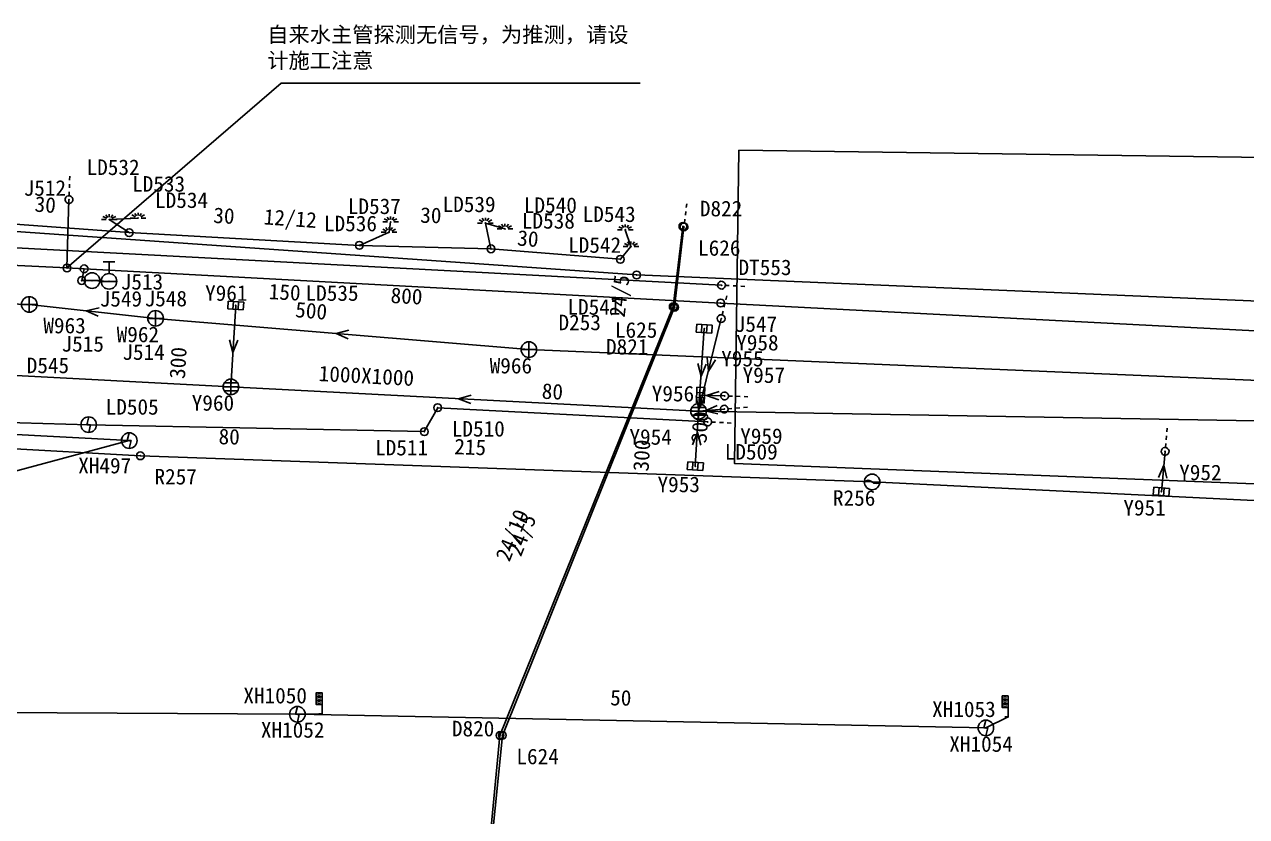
# Model space of a CAD drawing. Extents: x 491411 to 492038, y 2493823 to 2494065.
# Drawn here: x 491498.1 to 491576.5, y 2493948.5 to 2493999.3 of the extents above; entities that cross this region are included whole.
import ezdxf
from ezdxf.enums import TextEntityAlignment as Align

# ---------------------------------------------------------------- set-up
doc = ezdxf.new("R2010")
doc.units = 0
doc.header["$PDSIZE"] = 0.2
doc.linetypes.add('10', pattern=[10, 10, 0])
doc.layers.get('0').update_dxf_attribs({"linetype": 'CONTINUOUS'})
for name, color, linetype in [('DLINE', 3, 'CONTINUOUS'), ('DMARK', 3, 'CONTINUOUS'), ('DPOINT', 3, 'CONTINUOUS'), ('DTEXT', 3, 'CONTINUOUS'), ('DTLINE', 3, 'CONTINUOUS'), ('DTMARK', 3, 'CONTINUOUS'), ('DTPOINT', 3, 'CONTINUOUS'), ('DTTEXT', 3, 'CONTINUOUS'), ('JLINE', 5, 'CONTINUOUS'), ('JMARK', 5, 'CONTINUOUS'), ('JPOINT', 5, 'CONTINUOUS'), ('JTEXT', 5, 'CONTINUOUS'), ('LDLINE', 1, 'CONTINUOUS'), ('LDMARK', 1, 'CONTINUOUS'), ('LDPOINT', 1, 'CONTINUOUS'), ('LDTEXT', 1, 'CONTINUOUS'), ('LLINE', 1, 'CONTINUOUS'), ('LMARK', 1, 'CONTINUOUS'), ('LPOINT', 1, 'CONTINUOUS'), ('LTEXT', 1, 'CONTINUOUS'), ('RLINE', 6, 'CONTINUOUS'), ('RMARK', 6, 'CONTINUOUS'), ('RPOINT', 6, 'CONTINUOUS'), ('RTEXT', 6, 'CONTINUOUS'), ('WLINE', 4, 'CONTINUOUS'), ('WMARK', 4, 'CONTINUOUS'), ('WPOINT', 4, 'CONTINUOUS'), ('WTEXT', 4, 'CONTINUOUS'), ('XHLINE', 1, 'CONTINUOUS'), ('XHMARK', 1, 'CONTINUOUS'), ('XHPOINT', 1, 'CONTINUOUS'), ('XHTEXT', 1, 'CONTINUOUS'), ('YLINE', 40, 'CONTINUOUS'), ('YMARK', 40, 'CONTINUOUS'), ('YPOINT', 40, 'CONTINUOUS'), ('YTEXT', 40, 'CONTINUOUS'), ('问题备注', 255, 'CONTINUOUS')]:
    doc.layers.add(name, color=color, linetype=linetype)
doc.styles.add('GXD', font='')
doc.styles.get("Standard").update_dxf_attribs({"font": 'rs.shx', "bigfont": 'hztxt.shx'})
doc.styles.get('GXD').set_extended_font_data('SimSun')

# ---------------------------------------------------------------- blocks, each defined once
blk = doc.blocks.new('GXD')
at = {"color": 0}
blk.add_circle((0, 0), 0.5, dxfattribs=at)
blk = doc.blocks.new('FPCQ')
at = {"color": 0}
for p, q in [((0.5, 0), (1, 0)), ((1.5, 0), (2, 0)), ((2.5, 0), (3, 0))]:
    blk.add_line(p, q, dxfattribs=at)
blk.add_ellipse((0, 0), major_axis=(-0.417, -0.276), ratio=1, start_param=3.926991, end_param=10.210176, dxfattribs=at)
blk = doc.blocks.new('JYJ')
at = {"color": 0}
blk.add_line((-1, 0), (1, 0), dxfattribs=at)
blk.add_circle((0, 0), 1, dxfattribs=at)
blk = doc.blocks.new('XHS')
at = {"color": 0}
for p, q in [((-0.75, 2.5), (0.75, 2.5)), ((0, 1), (0, 2.5)), ((-1, 0), (1, 0))]:
    blk.add_line(p, q, dxfattribs=at)
blk.add_circle((0, 0), 1, dxfattribs=at)
blk = doc.blocks.new('LYJ')
at = {"color": 0}
for p, q in [((-0.25, 0), (0, 1)), ((-0.25, 0), (0.25, 0)), ((0.25, 0), (0, -1))]:
    blk.add_line(p, q, dxfattribs=at)
blk.add_circle((0, 0), 1, dxfattribs=at)
blk = doc.blocks.new('DD')
for p, q in [((-0.4, 0), (-1, 0)), ((-0.82, 0.39), (-0.34, 0.16)), ((-0.43, 0.6), (-0.2, 0.27)), ((0, 0.67), (0, 0.32)), ((0.43, 0.6), (0.2, 0.27)), ((0.82, 0.39), (0.34, 0.16)), ((1, 0), (0.4, 0))]:
    blk.add_line(p, q)
blk = doc.blocks.new('RYJ')
at = {"color": 0}
blk.add_circle((0, 0), 1, dxfattribs=at)
for centre, start, end in [((-0.5, -0.52), 46.3972, 133.6028), ((0.5, 0.53), 226.3972, 313.6028)]:
    blk.add_arc(centre, 0.725, start, end, dxfattribs=at)
blk = doc.blocks.new('pDirction')
at = {"color": 0}
for q in [(-0.8, 0.54), (-0.8, -0.54)]:
    blk.add_line((0.8, 0), q, dxfattribs=at)
blk = doc.blocks.new('WYJ')
at = {"color": 0}
for p, q in [((-1, 0), (1, 0)), ((0, 1), (0, -1))]:
    blk.add_line(p, q, dxfattribs=at)
blk.add_circle((0, 0), 1, dxfattribs=at)
blk = doc.blocks.new('XHD')
at = {"color": 0}
for p, q in [((0, 2.2), (-0.75, 2.2)), ((0, 1.7), (-0.75, 1.7))]:
    blk.add_line(p, q, dxfattribs=at)
at = {"color": 0, "linetype": '10'}
for p, q in [((0, 2.1), (0, 0)), ((0, 0), (-0.42, 0))]:
    blk.add_line(p, q, dxfattribs=at)
at = {"color": 0, "flags": 128}
blk.add_lwpolyline([(0, 1.2), (0, 2.7), (-0.75, 2.7), (-0.75, 1.2)], close=True, dxfattribs=at)
at = {"color": 2, "const_width": 0.15, "flags": 128}
blk.add_lwpolyline([(-0.39, 2.3, 1), (-0.39, 2.6, 1)], format="xyb", close=True, dxfattribs=at)
at = {"color": 3, "const_width": 0.15, "flags": 128}
blk.add_lwpolyline([(-0.39, 1.8, 1), (-0.39, 2.1, 1)], format="xyb", close=True, dxfattribs=at)
at = {"color": 1, "const_width": 0.15, "flags": 128}
blk.add_lwpolyline([(-0.39, 1.3, 1), (-0.39, 1.6, 1)], format="xyb", close=True, dxfattribs=at)
at = {"color": 0, "flags": 1}
blk.add_attdef('CODE', (-0.01, -0.01), '', height=0.15, dxfattribs=at)
blk = doc.blocks.new('YSB')
at = {"color": 0}
for p, q in [((-0.5, 1), (-0.5, -1)), ((0.5, 1), (-0.5, 1)), ((0.5, 0.33), (-0.5, 0.33)), ((0.5, 1), (0.5, -1)), ((0.5, -0.33), (-0.5, -0.33)), ((0.5, -1), (-0.5, -1))]:
    blk.add_line(p, q, dxfattribs=at)
blk = doc.blocks.new('YYJ')
at = {"color": 0}
for p, q in [((-1, 0), (1, 0)), ((-0.87, 0.5), (0.87, 0.5)), ((0, 1), (0, -1)), ((-0.87, -0.5), (0.87, -0.5))]:
    blk.add_line(p, q, dxfattribs=at)
blk.add_circle((0, 0), 1, dxfattribs=at)

msp = doc.modelspace()

# ---------------------------------------------------------------- linework, layer by layer
at = {"layer": 'DLINE', "linetype": 'Continuous'}
for p, q in [((491537.376, 2493983.232, 10.947), (491492.084, 2493986.411, 10.482)), ((491540.34, 2493986.351, 9.565), (491539.72, 2493981.2, 7.615)), ((491629.524, 2493979.35, 11.348), (491537.376, 2493983.232, 10.947)), ((491539.72, 2493981.2, 7.615), (491528.599, 2493953.659, 6.669)), ((491528.599, 2493953.659, 6.669), (491526.318, 2493930.058, 7.095))]:
    msp.add_line(p, q, dxfattribs=at)
at = {"layer": 'DPOINT', "linetype": 'Continuous'}
for p in [(491540.34, 2493986.351, 11.355), (491537.376, 2493983.232, 11.347), (491539.72, 2493981.2, 11.355), (491528.599, 2493953.659, 11.469)]:
    msp.add_point(p, dxfattribs=at)
at = {"layer": 'DTLINE', "linetype": 'Continuous'}
msp.add_line((491491.972, 2493985.257, 10.733), (491542.819, 2493982.577, 10.806), dxfattribs=at)
at = {"layer": 'DTPOINT', "linetype": 'Continuous'}
msp.add_point((491542.819, 2493982.577, 11.356), dxfattribs=at)
at = {"layer": 'JLINE', "linetype": 'Continuous'}
for p, q in [((491500.938, 2493988.072, 9.215), (491500.809, 2493983.681, 9.184)), ((491500.809, 2493983.681, 9.184), (491450.409, 2493986.203, 9.08)), ((491501.908, 2493983.624, 9.081), (491500.809, 2493983.681, 9.184)), ((491501.908, 2493983.624, 9.081), (491501.754, 2493982.874, 9.866)), ((491542.765, 2493981.432, 9.303), (491501.908, 2493983.624, 9.081)), ((491501.754, 2493982.874, 9.866), (491502.417, 2493982.87, 9.858)), ((491502.417, 2493982.87, 9.858), (491503.506, 2493982.823, 9.988)), ((491630.781, 2493976.869, 9.748), (491542.765, 2493981.432, 9.303))]:
    msp.add_line(p, q, dxfattribs=at)
at = {"layer": 'JPOINT', "linetype": 'Continuous'}
for p in [(491500.938, 2493988.072, 11.285), (491500.809, 2493983.681, 11.254), (491501.908, 2493983.624, 11.261), (491501.754, 2493982.874, 11.216), (491502.417, 2493982.87, 11.188), (491503.506, 2493982.823, 11.188), (491542.765, 2493981.432, 11.333)]:
    msp.add_point(p, dxfattribs=at)
at = {"layer": 'LDLINE', "linetype": 'Continuous'}
for p, q in [((491503.527, 2493986.794, 11.144), (491505.371, 2493986.891, 11.114)), ((491504.801, 2493985.951, 11.438), (491503.527, 2493986.794, 11.144)), ((491496.6, 2493986.56, 11.096), (491504.801, 2493985.951, 11.438)), ((491504.801, 2493985.951, 11.438), (491519.574, 2493985.135, 11.178)), ((491519.574, 2493985.135, 11.178), (491521.483, 2493985.972, 11.257)), ((491521.483, 2493985.972, 11.257), (491521.577, 2493986.645, 11.285)), ((491528.022, 2493984.911, 11.197), (491527.664, 2493986.57, 11.213)), ((491527.664, 2493986.57, 11.213), (491528.922, 2493986.19, 11.31)), ((491537.009, 2493985.054, 11.28), (491536.641, 2493986.137, 11.256)), ((491519.574, 2493985.135, 11.178), (491528.022, 2493984.911, 11.197)), ((491528.022, 2493984.911, 11.197), (491536.326, 2493984.237, 11.281)), ((491536.326, 2493984.237, 11.281), (491537.009, 2493985.054, 11.28)), ((491524.604, 2493974.709, 11.109), (491523.741, 2493973.17, 10.701)), ((491541.939, 2493973.8, 11.095), (491524.604, 2493974.709, 11.109)), ((491502.201, 2493973.617, 11.112), (491485.511, 2493974.074, 11.026)), ((491523.741, 2493973.17, 10.701), (491502.201, 2493973.617, 11.192))]:
    msp.add_line(p, q, dxfattribs=at)
at = {"layer": 'LDPOINT', "linetype": 'Continuous'}
for p in [(491503.527, 2493986.794, 11.244), (491505.371, 2493986.891, 11.224), (491504.801, 2493985.951, 11.568), (491521.483, 2493985.972, 11.367), (491521.577, 2493986.645, 11.385), (491527.664, 2493986.57, 11.343), (491528.922, 2493986.19, 11.42), (491536.641, 2493986.137, 11.356), (491519.574, 2493985.135, 11.318), (491528.022, 2493984.911, 11.397), (491537.009, 2493985.054, 11.4), (491536.326, 2493984.237, 11.391), (491524.604, 2493974.709, 11.209), (491502.201, 2493973.617, 11.522), (491541.939, 2493973.8, 11.195), (491523.741, 2493973.17, 11.261)]:
    msp.add_point(p, dxfattribs=at)
at = {"layer": 'LLINE', "linetype": 'Continuous'}
for p, q in [((491539.808, 2493981.162, 7.615), (491540.41, 2493986.32, 9.565)), ((491528.751, 2493953.665, 6.669), (491539.808, 2493981.162, 7.615)), ((491526.432, 2493930.114, 7.095), (491528.751, 2493953.665, 6.669))]:
    msp.add_line(p, q, dxfattribs=at)
at = {"layer": 'LPOINT', "linetype": 'Continuous'}
for p in [(491540.41, 2493986.32, 11.355), (491539.808, 2493981.162, 11.355), (491528.751, 2493953.665, 11.469)]:
    msp.add_point(p, dxfattribs=at)
at = {"layer": 'RLINE', "linetype": 'Continuous'}
for p, q in [((491505.522, 2493971.622, 10.016), (491453.781, 2493974.529, 9.782)), ((491552.486, 2493969.943, 10.09), (491505.522, 2493971.622, 10.016)), ((491607.199, 2493967.288, 10.322), (491552.486, 2493969.943, 10.09))]:
    msp.add_line(p, q, dxfattribs=at)
at = {"layer": 'RPOINT', "linetype": 'Continuous'}
for p in [(491505.522, 2493971.622, 11.216), (491552.486, 2493969.943, 11.29)]:
    msp.add_point(p, dxfattribs=at)
at = {"layer": 'WLINE', "linetype": 'Continuous'}
for p, q in [((491498.39, 2493981.338, 7.753), (491476.564, 2493982.063, 7.812)), ((491506.495, 2493980.446, 7.846), (491498.39, 2493981.338, 7.713)), ((491530.453, 2493978.439, 7.892), (491506.495, 2493980.446, 7.846))]:
    msp.add_line(p, q, dxfattribs=at)
at = {"layer": 'WPOINT', "linetype": 'Continuous'}
msp.add_line((491630.201, 2493974.22, 11.898), (491530.453, 2493978.439, 11.152), dxfattribs=at)
at = {"layer": 'WPOINT', "linetype": 'Continuous', "flags": 128}
msp.add_lwpolyline([(491543.932, 2493991.245), (491543.646, 2493971.133), (491628.423, 2493967.797), (491628.422, 2493990.068)], close=True, dxfattribs=at)
at = {"layer": 'WPOINT', "linetype": 'Continuous'}
for p in [(491498.39, 2493981.338, 10.963), (491506.495, 2493980.446, 11.056), (491530.453, 2493978.439, 11.152)]:
    msp.add_point(p, dxfattribs=at)
at = {"layer": 'XHLINE', "linetype": 'Continuous'}
for p, q in [((491504.803, 2493972.595, 11.111), (491483.699, 2493973.716, 11.116)), ((491504.803, 2493972.595, 11.111), (491479.917, 2493965.894, 9.438)), ((491515.596, 2493955.019, 11.565), (491458.631, 2493955.386, 11.387)), ((491515.596, 2493955.019, 11.625), (491517.182, 2493955.047, 11.674)), ((491515.596, 2493955.019, 11.565), (491559.786, 2493954.143, 11.669)), ((491559.786, 2493954.143, 11.669), (491561.208, 2493954.845, 11.69))]:
    msp.add_line(p, q, dxfattribs=at)
at = {"layer": 'XHPOINT', "linetype": 'Continuous'}
for p in [(491504.803, 2493972.595, 11.481), (491515.596, 2493955.019, 11.875), (491517.182, 2493955.047, 11.924), (491561.208, 2493954.845, 11.87), (491559.786, 2493954.143, 11.869)]:
    msp.add_point(p, dxfattribs=at)
at = {"layer": 'YLINE', "linetype": 'Continuous'}
for p, q in [((491511.638, 2493981.272, 10.121), (491511.329, 2493976.048, 10.204)), ((491542.797, 2493980.43, 7.483), (491541.348, 2493974.476, 7.401)), ((491541.712, 2493979.785, 10.297), (491541.348, 2493974.476, 10.171)), ((491511.329, 2493976.048, 7.304), (491481.383, 2493977.634, 7.189)), ((491541.348, 2493974.476, 7.401), (491511.329, 2493976.048, 7.254)), ((491541.479, 2493975.511, 10.988), (491541.348, 2493974.476, 10.831)), ((491543.019, 2493975.463, 10.935), (491541.479, 2493975.511, 10.988)), ((491541.138, 2493970.951, 10.297), (491541.348, 2493974.476, 10.111)), ((491542.993, 2493974.618, 7.517), (491541.348, 2493974.476, 7.401)), ((491683.293, 2493972.022, 8.537), (491541.348, 2493974.476, 7.401)), ((491571.05, 2493969.314, 10.387), (491571.291, 2493971.904, 10.323))]:
    msp.add_line(p, q, dxfattribs=at)
at = {"layer": 'YPOINT', "linetype": 'Continuous'}
for p in [(491511.638, 2493981.272, 11.011), (491541.712, 2493979.785, 11.147), (491542.797, 2493980.43, 11.373), (491511.329, 2493976.048, 11.154), (491541.479, 2493975.511, 11.248), (491543.019, 2493975.463, 11.185), (491541.348, 2493974.476, 11.251), (491542.993, 2493974.618, 11.307), (491571.291, 2493971.904, 11.373), (491541.138, 2493970.951, 11.287), (491571.05, 2493969.314, 11.357)]:
    msp.add_point(p, dxfattribs=at)
at = {"layer": '问题备注', "linetype": 'Continuous', "elevation": 9.184, "flags": 128}
msp.add_lwpolyline([(491500.809, 2493983.681), (491514.552, 2493995.545), (491537.608, 2493995.545)], dxfattribs=at)

# ---------------------------------------------------------------- block references
at = {"layer": 'DPOINT', "linetype": 'Continuous', "xscale": 0.5, "yscale": 0.5, "zscale": 0.5}
for p in [(491540.34, 2493986.351, 11.355), (491537.376, 2493983.232, 11.347), (491539.72, 2493981.2, 11.355), (491528.599, 2493953.659, 11.469)]:
    msp.add_blockref('GXD', p, dxfattribs=at)
at = {"layer": 'DTPOINT', "linetype": 'Continuous', "xscale": 0.5, "yscale": 0.5, "zscale": 0.5, "rotation": 357.0100021460159}
msp.add_blockref('FPCQ', (491542.819, 2493982.577, 11.356), dxfattribs=at)
at = {"layer": 'JPOINT', "linetype": 'Continuous', "xscale": 0.5, "yscale": 0.5, "zscale": 0.5, "rotation": 88.31613545976451}
msp.add_blockref('FPCQ', (491500.938, 2493988.072, 11.285), dxfattribs=at)
at = {"layer": 'JPOINT', "linetype": 'Continuous', "xscale": 0.5, "yscale": 0.5, "zscale": 0.5}
for name, p in [('GXD', (491500.809, 2493983.681, 11.254)), ('GXD', (491501.908, 2493983.624, 11.261)), ('XHS', (491503.506, 2493982.823, 11.188)), ('GXD', (491501.754, 2493982.874, 11.216)), ('JYJ', (491502.417, 2493982.87, 11.188)), ('GXD', (491542.765, 2493981.432, 11.333))]:
    msp.add_blockref(name, p, dxfattribs=at)
at = {"layer": 'LDPOINT', "linetype": 'Continuous', "xscale": 0.5, "yscale": 0.5, "zscale": 0.5}
for name, p in [('DD', (491503.527, 2493986.794, 11.244)), ('DD', (491505.371, 2493986.891, 11.224)), ('DD', (491521.577, 2493986.645, 11.385)), ('DD', (491527.664, 2493986.57, 11.343)), ('GXD', (491504.801, 2493985.951, 11.568)), ('DD', (491521.483, 2493985.972, 11.367)), ('DD', (491528.922, 2493986.19, 11.42)), ('DD', (491536.641, 2493986.137, 11.356)), ('GXD', (491519.574, 2493985.135, 11.318)), ('GXD', (491528.022, 2493984.911, 11.397)), ('DD', (491537.009, 2493985.054, 11.4)), ('GXD', (491536.326, 2493984.237, 11.391)), ('GXD', (491524.604, 2493974.709, 11.209)), ('LYJ', (491502.201, 2493973.617, 11.522)), ('GXD', (491523.741, 2493973.17, 11.261))]:
    msp.add_blockref(name, p, dxfattribs=at)
at = {"layer": 'LDPOINT', "linetype": 'Continuous', "xscale": 0.5, "yscale": 0.5, "zscale": 0.5, "rotation": 356.9866629159113}
msp.add_blockref('FPCQ', (491541.939, 2493973.8, 11.195), dxfattribs=at)
at = {"layer": 'LPOINT', "linetype": 'Continuous', "xscale": 0.5, "yscale": 0.5, "zscale": 0.5, "rotation": 83.3653591915348}
msp.add_blockref('FPCQ', (491540.41, 2493986.32, 11.355), dxfattribs=at)
at = {"layer": 'LPOINT', "linetype": 'Continuous', "xscale": 0.5, "yscale": 0.5, "zscale": 0.5}
for p in [(491539.808, 2493981.162, 11.355), (491528.751, 2493953.665, 11.469)]:
    msp.add_blockref('GXD', p, dxfattribs=at)
at = {"layer": 'RPOINT', "linetype": 'Continuous', "xscale": 0.5, "yscale": 0.5, "zscale": 0.5}
for name, p in [('GXD', (491505.522, 2493971.622, 11.216)), ('RYJ', (491552.486, 2493969.943, 11.29))]:
    msp.add_blockref(name, p, dxfattribs=at)
at = {"layer": 'WMARK', "linetype": 'Continuous', "xscale": 0.5, "yscale": 0.5, "zscale": 0.5}
for p, rotation in [((491502.443, 2493980.892, 11.009), 173.7195584257657), ((491518.474, 2493979.442, 11.104), 175.2114215455364)]:
    msp.add_blockref('pDirction', p, dxfattribs=dict(at, rotation=rotation))
at = {"layer": 'WPOINT', "linetype": 'Continuous', "xscale": 0.5, "yscale": 0.5, "zscale": 0.5}
for p in [(491498.39, 2493981.338, 10.963), (491506.495, 2493980.446, 11.056), (491530.453, 2493978.439, 11.152)]:
    msp.add_blockref('WYJ', p, dxfattribs=at)
at = {"layer": 'XHPOINT', "linetype": 'Continuous', "xscale": 0.5, "yscale": 0.5, "zscale": 0.5}
for name, p in [('LYJ', (491504.803, 2493972.595, 11.481)), ('XHD', (491517.182, 2493955.047, 11.924)), ('XHD', (491561.208, 2493954.845, 11.87)), ('LYJ', (491515.596, 2493955.019, 11.875)), ('LYJ', (491559.786, 2493954.143, 11.869))]:
    msp.add_blockref(name, p, dxfattribs=at)
at = {"layer": 'YMARK', "linetype": 'Continuous', "xscale": 0.5, "yscale": 0.5, "zscale": 0.5}
for p, rotation in [((491511.483, 2493978.66, 11.082), 266.6148944371371), ((491541.53, 2493977.13, 11.199), 266.0777781587212), ((491542.073, 2493977.453, 11.312), 256.3220630892707), ((491542.249, 2493975.487, 11.216), 178.2147354995455), ((491526.339, 2493975.262, 11.203), 177.0023395514848), ((491541.414, 2493974.993, 11.249), 262.7864276495357), ((491542.171, 2493974.547, 11.279), 184.9336668925282), ((491541.243, 2493972.714, 11.269), 86.59066397908059), ((491571.171, 2493970.609, 11.365), 84.68392418459634)]:
    msp.add_blockref('pDirction', p, dxfattribs=dict(at, rotation=rotation))
at = {"layer": 'YPOINT', "linetype": 'Continuous', "xscale": 0.5, "yscale": 0.5, "zscale": 0.5}
for name, p, rotation in [('YSB', (491511.638, 2493981.272, 11.011), 86.59726207437205), ('FPCQ', (491542.797, 2493980.43, 11.373), 76.34131754153032), ('YSB', (491541.712, 2493979.785, 11.147), 86.08160005875435), ('YSB', (491541.479, 2493975.511, 11.248), 178.189874285686), ('FPCQ', (491543.019, 2493975.463, 11.185), 358.189874285686), ('FPCQ', (491542.993, 2493974.618, 11.307), 4.950776268229751), ('FPCQ', (491571.291, 2493971.904, 11.373), 84.68316212033568), ('YSB', (491541.138, 2493970.951, 11.287), 266.5739228442674), ('YSB', (491571.05, 2493969.314, 11.357), 264.6831621203357)]:
    msp.add_blockref(name, p, dxfattribs=dict(at, rotation=rotation))
for p in [(491511.329, 2493976.048, 11.154), (491541.348, 2493974.476, 11.251)]:
    msp.add_blockref('YYJ', p, dxfattribs=at)

# ---------------------------------------------------------------- texts
at = {"layer": 'DMARK', "linetype": 'Continuous', "style": 'GXD'}
for s, rotation, p in [('12/12', 355.98505, (491515.106, 2493986.366, 11.29)), ('24/5', 83.13661, (491536.76, 2493981.824)), ('24/5', 68.01124, (491530.449, 2493966.351))]:
    msp.add_text(s, height=1, rotation=rotation, dxfattribs=at).set_placement(p, align=Align.CENTER)
at = {"layer": 'DTEXT', "linetype": 'Continuous', "style": 'GXD'}
for s, p in [('D822', (491541.431, 2493986.997)), ('D253', (491532.358, 2493979.685)), ('D821', (491535.406, 2493978.122)), ('D545', (491498.225, 2493976.925)), ('D820', (491525.516, 2493953.6))]:
    msp.add_text(s, height=1, dxfattribs=at).set_placement(p)
at = {"layer": 'DTMARK', "linetype": 'Continuous', "style": 'GXD'}
msp.add_text('150', height=1, rotation=356.9829, dxfattribs=at).set_placement((491514.758, 2493981.633), align=Align.CENTER)
at = {"layer": 'DTTEXT', "linetype": 'Continuous', "style": 'GXD'}
msp.add_text('DT553', height=1, dxfattribs=at).set_placement((491543.91, 2493983.223))
at = {"layer": 'JMARK', "linetype": 'Continuous', "style": 'GXD'}
msp.add_text('800', height=1, rotation=356.92899, dxfattribs=at).set_placement((491522.578, 2493981.383), align=Align.CENTER)
at = {"layer": 'JTEXT', "linetype": 'Continuous', "style": 'GXD'}
for s, p in [('J512', (491498.028, 2493988.32)), ('J513', (491504.259, 2493982.295)), ('J549', (491502.908, 2493981.201)), ('J548', (491505.793, 2493981.217)), ('J547', (491543.668, 2493979.578)), ('J515', (491500.459, 2493978.309)), ('J514', (491504.363, 2493977.78))]:
    msp.add_text(s, height=1, dxfattribs=at).set_placement(p)
at = {"layer": 'LDMARK', "linetype": 'Continuous', "style": 'GXD'}
for s, rotation, p in [('30', 355.75305, (491499.38, 2493987.254)), ('30', 356.83843, (491510.858, 2493986.542)), ('30', 358.48115, (491524.152, 2493986.569, 11.357)), ('30', 355.35972, (491530.357, 2493985.073)), ('80', 356.99832, (491531.941, 2493975.254)), ('80', 358.81116, (491511.211, 2493972.35))]:
    msp.add_text(s, height=1, rotation=rotation, dxfattribs=at).set_placement(p, align=Align.CENTER)
at = {"layer": 'LDTEXT', "linetype": 'Continuous', "style": 'GXD'}
for s, p in [('LD532', (491502.068, 2493989.651)), ('LD533', (491504.989, 2493988.581)), ('LD534', (491506.462, 2493987.537)), ('LD537', (491518.836, 2493987.145)), ('LD539', (491524.918, 2493987.27)), ('LD540', (491530.136, 2493987.216)), ('LD543', (491533.906, 2493986.637)), ('LD536', (491517.304, 2493986.038)), ('LD538', (491530.007, 2493986.209)), ('LD542', (491532.973, 2493984.656)), ('LD535', (491516.122, 2493981.572)), ('LD541', (491532.93, 2493980.679)), ('LD505', (491503.292, 2493974.263)), ('LD510', (491525.507, 2493972.855)), ('LD511', (491520.585, 2493971.644)), ('LD509', (491543.026, 2493971.375))]:
    msp.add_text(s, height=1, dxfattribs=at).set_placement(p)
at = {"layer": 'LMARK', "linetype": 'Continuous', "style": 'GXD'}
msp.add_text('24/10', height=1, rotation=68.09412, dxfattribs=at).set_placement((491529.837, 2493966.335), align=Align.CENTER)
at = {"layer": 'LTEXT', "linetype": 'Continuous', "style": 'GXD'}
for s, p in [('L626', (491541.313, 2493984.467)), ('L625', (491535.979, 2493979.2)), ('L624', (491529.654, 2493951.811))]:
    msp.add_text(s, height=1, dxfattribs=at).set_placement(p)
at = {"layer": 'RMARK', "linetype": 'Continuous', "style": 'GXD'}
msp.add_text('215', height=1, rotation=357.9525, dxfattribs=at).set_placement((491526.673, 2493971.687), align=Align.CENTER)
at = {"layer": 'RTEXT', "linetype": 'Continuous', "style": 'GXD'}
for s, p in [('R257', (491506.425, 2493969.78)), ('R256', (491549.972, 2493968.412))]:
    msp.add_text(s, height=1, dxfattribs=at).set_placement(p)
at = {"layer": 'WMARK', "linetype": 'Continuous', "style": 'GXD'}
msp.add_text('500', height=1, rotation=355.21142, dxfattribs=at).set_placement((491516.444, 2493980.441), align=Align.CENTER)
at = {"layer": 'WTEXT', "linetype": 'Continuous', "style": 'GXD'}
for s, p in [('W963', (491499.293, 2493979.484)), ('W962', (491503.998, 2493978.915)), ('W966', (491527.939, 2493976.908))]:
    msp.add_text(s, height=1, dxfattribs=at).set_placement(p)
at = {"layer": 'XHMARK', "linetype": 'Continuous', "style": 'GXD'}
msp.add_text('50', height=1, rotation=358.86435, dxfattribs=at).set_placement((491536.344, 2493955.581), align=Align.CENTER)
at = {"layer": 'XHTEXT', "linetype": 'Continuous', "style": 'GXD'}
for s, p in [('XH497', (491501.531, 2493970.49)), ('XH1050', (491512.129, 2493955.719)), ('XH1053', (491556.336, 2493954.843)), ('XH1052', (491513.255, 2493953.516)), ('XH1054', (491557.438, 2493952.612))]:
    msp.add_text(s, height=1, dxfattribs=at).set_placement(p)
at = {"layer": 'YMARK', "linetype": 'Continuous', "style": 'GXD'}
for s, rotation, p in [('300', 86.61489, (491508.436, 2493977.558)), ('1000X1000', 357.00234, (491520.002, 2493976.261)), ('300', 86.07778, (491541.92, 2493973.427)), ('300', 86.59066, (491538.195, 2493971.612))]:
    msp.add_text(s, height=1, rotation=rotation, dxfattribs=at).set_placement(p, align=Align.CENTER)
at = {"layer": 'YTEXT', "linetype": 'Continuous', "style": 'GXD'}
for s, p in [('Y961', (491509.673, 2493981.572)), ('Y958', (491543.762, 2493978.386)), ('Y955', (491542.799, 2493977.36)), ('Y957', (491544.172, 2493976.299)), ('Y956', (491538.341, 2493975.113)), ('Y960', (491508.815, 2493974.517)), ('Y959', (491544.019, 2493972.384)), ('Y954', (491536.909, 2493972.33)), ('Y952', (491572.194, 2493970.05)), ('Y953', (491538.712, 2493969.28)), ('Y951', (491568.609, 2493967.783))]:
    msp.add_text(s, height=1, dxfattribs=at).set_placement(p)
at = {"layer": '问题备注', "linetype": 'Continuous', "insert": (491513.661, 2493999.172), "char_height": 1, "width": 23.69296, "attachment_point": 1, "style": 'GXD'}
msp.add_mtext('自来水主管探测无信号，为推测，请设计施工注意', dxfattribs=at)

doc.saveas('drawing.dxf')
